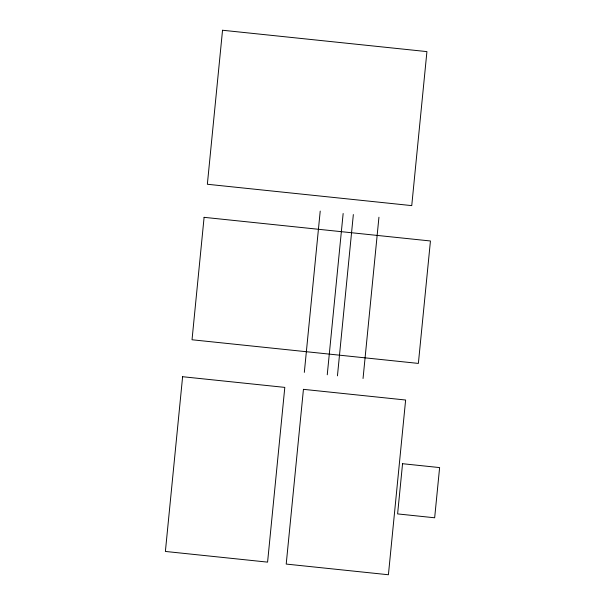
<?xml version="1.0" encoding="UTF-8"?>
<svg xmlns="http://www.w3.org/2000/svg" width="605" height="605" viewBox="0 0 605 605"><rect width="100%" height="100%" fill="white"/><g stroke="black" fill="none" stroke-linecap="round" stroke-linejoin="round"><path stroke-width="0.91" d="M304.323 372.377L320.219 211.092M327.252 374.775L343.148 213.489M337.446 375.841L353.343 214.556M363.045 378.511L378.942 217.225M182.612 376.718L165.384 551.45L267.584 562.128L284.804 387.389L182.612 376.718M204.097 217.331L192.027 339.768L418.373 363.416L430.442 240.979L204.097 217.331M222.534 30.25L207.356 184.26L411.748 205.617L426.926 51.606L222.534 30.25M303.438 389.34L286.21 564.072L388.41 574.75L405.63 400.018L303.438 389.34M402.559 463.71L397.606 513.91L434.662 517.782L439.616 467.582L402.559 463.71"/></g></svg>
